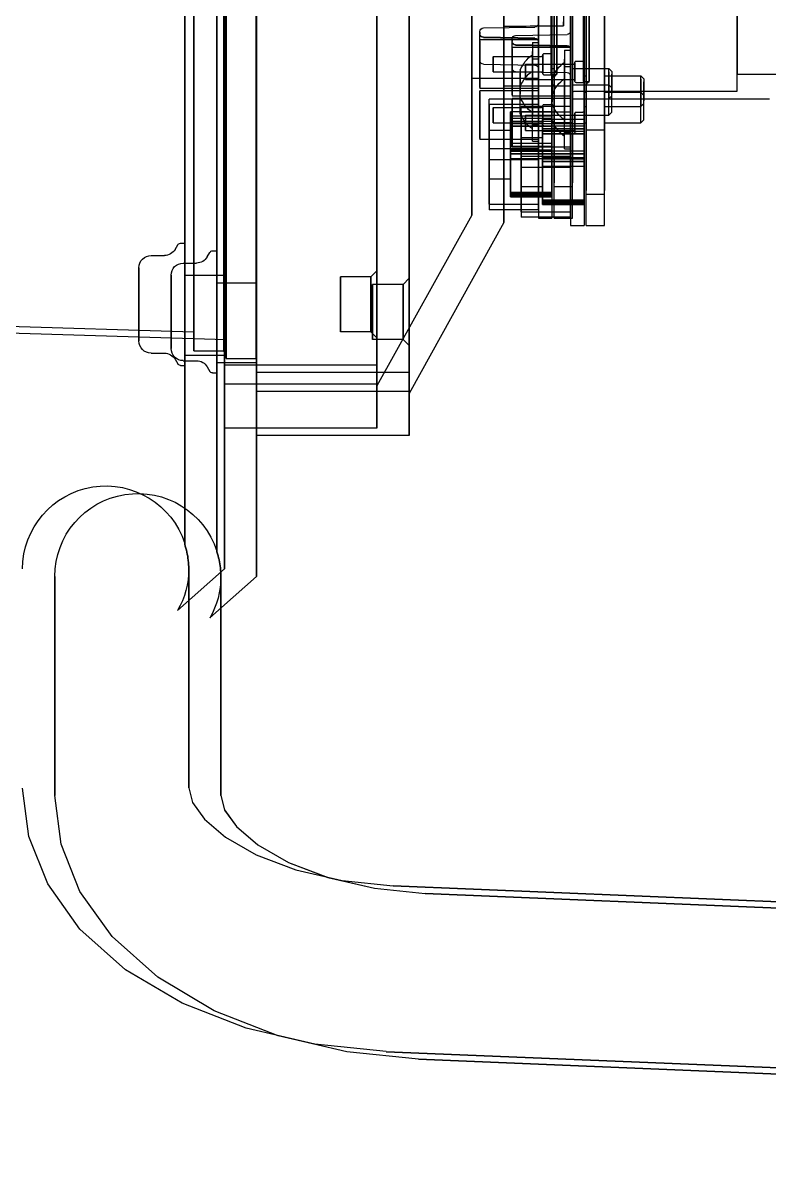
# Model space of a CAD drawing. Header units: millimetres. Extents: x -69706 to 52883, y -6882 to 68885.
# Drawn here: x 7113.7 to 7236, y 24851.6 to 25037.2 of the extents above; entities that cross this region are included whole.
import ezdxf

# ---------------------------------------------------------------- set-up
doc = ezdxf.new("R2010")
doc.units = ezdxf.units.MM
doc.layers.add('ac-SB', color=7, linetype='Continuous', lineweight=13)

# ---------------------------------------------------------------- blocks, each defined once
blk = doc.blocks.new('A$C15852BBE')
at = {"layer": 'ac-SB', "lineweight": -3}
for p, q in [((6000.8, 2338.19), (5620.11, 2353.94)), ((5620.12, 2353.94), (6000.8, 2338.19)), ((6006.07, 2336.96), (5625.38, 2352.7)), ((5625.39, 2352.7), (6006.07, 2336.96)), ((6000.8, 2338.19), (6012.5, 2336.99)), ((6000.8, 2338.19), (6012.5, 2336.99)), ((6006.07, 2336.95), (6017.77, 2335.75)), ((6006.07, 2336.95), (6017.77, 2335.75)), ((6012.5, 2336.99), (6023.77, 2334.35)), ((6012.5, 2336.99), (6023.76, 2334.35)), ((6017.77, 2335.75), (6029.03, 2333.11)), ((6017.77, 2335.75), (6029.03, 2333.11)), ((6023.76, 2334.35), (6034.24, 2330.27)), ((6023.77, 2334.35), (6034.24, 2330.27)), ((6029.03, 2333.11), (6039.51, 2329.03)), ((6029.03, 2333.11), (6039.51, 2329.03)), ((6034.24, 2330.27), (6043.5, 2324.76)), ((6034.24, 2330.27), (6043.5, 2324.76)), ((6039.51, 2329.03), (6048.77, 2323.52)), ((6039.51, 2329.03), (6048.77, 2323.52)), ((5999.68, 2311.02), (5618.99, 2326.77)), ((5618.99, 2326.77), (5999.68, 2311.02)), ((6004.94, 2309.78), (5624.26, 2325.53)), ((5624.26, 2325.53), (6004.94, 2309.78)), ((6043.5, 2324.76), (6050.96, 2318.1)), ((6043.5, 2324.76), (6050.96, 2318.1)), ((6048.77, 2323.52), (6056.23, 2316.86)), ((6048.77, 2323.52), (6056.23, 2316.86)), ((6050.96, 2318.1), (6056.24, 2310.69)), ((6050.96, 2318.1), (6056.24, 2310.69)), ((6056.23, 2316.86), (6061.51, 2309.45)), ((6056.23, 2316.86), (6061.51, 2309.45)), ((6008, 2310.16), (5999.68, 2311.02)), ((6008, 2310.16), (5999.68, 2311.02)), ((6013.27, 2308.93), (6004.94, 2309.78)), ((6013.27, 2308.92), (6004.94, 2309.78)), ((6015.61, 2308.4), (6008, 2310.16)), ((6015.6, 2308.4), (6008, 2310.16)), ((6056.24, 2310.69), (6059.33, 2302.93)), ((6056.24, 2310.69), (6059.33, 2302.93)), ((6061.51, 2309.45), (6064.6, 2301.69)), ((6061.51, 2309.45), (6064.6, 2301.7)), ((6020.87, 2307.16), (6013.27, 2308.93)), ((6020.88, 2307.16), (6013.27, 2308.92)), ((6022.08, 2305.93), (6015.6, 2308.4)), ((6022.09, 2305.93), (6015.61, 2308.4)), ((6027.35, 2304.69), (6020.87, 2307.16)), ((6027.35, 2304.69), (6020.88, 2307.16)), ((6027.11, 2303.05), (6022.08, 2305.93)), ((6027.12, 2303.04), (6022.09, 2305.93)), ((6032.38, 2301.81), (6027.35, 2304.69)), ((6032.38, 2301.81), (6027.35, 2304.69)), ((6030.58, 2300.08), (6027.11, 2303.05)), ((6030.58, 2300.08), (6027.12, 2303.04)), ((6035.85, 2298.84), (6032.38, 2301.81)), ((6035.84, 2298.84), (6032.38, 2301.81)), ((6059.33, 2302.93), (6060.35, 2295)), ((6059.33, 2302.93), (6060.35, 2295)), ((6064.6, 2301.7), (6065.62, 2293.76)), ((6064.6, 2301.69), (6065.62, 2293.76)), ((6032.53, 2297.35), (6030.58, 2300.08)), ((6032.53, 2297.36), (6030.58, 2300.08)), ((6037.79, 2296.12), (6035.84, 2298.84)), ((6037.79, 2296.11), (6035.85, 2298.84)), ((6033.15, 2294.96), (6032.53, 2297.36)), ((6033.15, 2294.96), (6032.53, 2297.35)), ((6038.42, 2293.72), (6037.79, 2296.12)), ((6038.42, 2293.72), (6037.79, 2296.11)), ((6033.15, 2268.48), (6033.15, 2294.98)), ((6033.15, 2268.48), (6033.15, 2294.98)), ((6033.15, 2294.98), (6033.15, 2268.48)), ((6033.15, 2294.98), (6033.15, 2268.48)), ((6060.35, 2268.48), (6060.35, 2294.98)), ((6060.35, 2268.48), (6060.35, 2294.98)), ((6060.35, 2294.98), (6060.35, 2268.48)), ((6060.35, 2294.98), (6060.35, 2268.48)), ((6038.42, 2267.24), (6038.42, 2293.74)), ((6038.42, 2267.24), (6038.42, 2293.74)), ((6038.42, 2293.74), (6038.42, 2267.24)), ((6038.42, 2293.74), (6038.42, 2267.24)), ((6033.15, 2268.48), (6033.15, 2259.1)), ((6033.15, 2259.1), (6033.15, 2268.48)), ((6033.15, 2259.1), (6033.15, 2268.48)), ((6033.15, 2268.48), (6033.15, 2259.1)), ((6060.35, 2268.48), (6060.35, 2259.1)), ((6060.35, 2259.1), (6060.35, 2268.48)), ((6060.35, 2259.1), (6060.35, 2268.48)), ((6060.35, 2268.48), (6060.35, 2259.1)), ((6038.42, 2267.24), (6038.42, 2257.86)), ((6038.42, 2257.86), (6038.42, 2267.24)), ((6038.42, 2257.86), (6038.42, 2267.24)), ((6038.42, 2267.24), (6038.42, 2257.86)), ((6034.97, 2265.89), (6027.31, 2259.1)), ((6027.31, 2259.1), (6034.97, 2265.89)), ((6040.24, 2264.65), (6032.58, 2257.86)), ((6032.58, 2257.86), (6040.24, 2264.65)), ((6027.31, 2259.1), (6027.31, 2211.03)), ((6027.31, 2211.03), (6027.31, 2259.1)), ((6032.58, 2257.86), (6032.58, 2209.79)), ((6032.58, 2209.79), (6032.58, 2257.86)), ((6033.81, 2254.91), (6033.81, 2255.06)), ((6033.81, 2255.06), (6033.81, 2254.91)), ((6033.81, 2211.03), (6033.81, 2255.06)), ((6033.81, 2255.06), (6033.81, 2211.03)), ((6039.08, 2253.67), (6039.08, 2253.82)), ((6039.08, 2253.82), (6039.08, 2253.67)), ((6039.08, 2209.79), (6039.08, 2253.82)), ((6039.08, 2253.82), (6039.08, 2209.79)), ((6002.31, 2236), (6002.31, 2226.87)), ((6002.31, 2226.87), (6002.31, 2236)), ((6002.31, 2236), (6027.31, 2236)), ((6007.58, 2234.76), (6007.58, 2225.63)), ((6007.58, 2225.63), (6007.58, 2234.76)), ((6007.58, 2234.76), (6032.58, 2234.76)), ((6027.31, 2236), (6027.31, 2226.87)), ((6027.31, 2226.87), (6027.31, 2236)), ((6032.58, 2234.76), (6032.58, 2225.63)), ((6032.58, 2225.63), (6032.58, 2234.76)), ((5986.79, 2201.1), (6002.31, 2229.1)), ((5986.79, 2201.1), (6002.31, 2229.1)), ((5992.06, 2199.86), (6007.58, 2227.86)), ((5992.06, 2199.86), (6007.58, 2227.86)), ((6002.31, 1939.1), (6002.31, 2229.1)), ((6002.31, 2229.1), (6002.31, 1939.1)), ((6002.31, 2228.8), (6002.31, 2228.1)), ((6002.31, 2228.42), (6002.31, 2228.8)), ((6002.31, 2228.8), (6002.31, 2228.42)), ((6002.31, 2228.1), (6002.31, 2228.8)), ((6002.31, 2228.8), (6027.31, 2228.8)), ((6002.31, 2228.8), (6027.31, 2228.8)), ((6002.31, 2226.87), (6002.31, 2228.42)), ((6002.31, 2228.42), (6002.31, 2226.87)), ((6002.31, 2228.1), (6002.31, 2220.74)), ((6002.31, 2220.74), (6002.31, 2228.1)), ((6007.58, 1937.86), (6007.58, 2227.86)), ((6007.58, 2227.86), (6007.58, 1937.86)), ((6007.58, 2227.56), (6007.58, 2226.86)), ((6007.58, 2227.18), (6007.58, 2227.56)), ((6007.58, 2227.56), (6007.58, 2227.18)), ((6007.58, 2226.86), (6007.58, 2227.56)), ((6007.58, 2227.56), (6032.58, 2227.56)), ((6007.58, 2227.56), (6032.58, 2227.56)), ((6027.31, 2228.8), (6027.31, 2228.1)), ((6027.31, 2228.42), (6027.31, 2228.8)), ((6027.31, 2228.8), (6027.31, 2228.42)), ((6027.31, 2228.1), (6027.31, 2228.8)), ((6027.31, 2226.87), (6027.31, 2228.42)), ((6027.31, 2228.42), (6027.31, 2226.87)), ((6027.31, 2228.1), (6027.31, 2220.74)), ((6027.31, 2220.74), (6027.31, 2228.1)), ((6032.58, 2227.56), (6032.58, 2226.86)), ((6032.58, 2227.18), (6032.58, 2227.56)), ((6032.58, 2227.56), (6032.58, 2227.18)), ((6032.58, 2226.86), (6032.58, 2227.56)), ((6002.31, 2225.68), (6002.31, 2226.87)), ((6002.31, 2226.87), (6002.31, 2225.68)), ((6002.31, 2225.68), (6002.31, 2226.87)), ((6002.31, 2226.87), (6002.31, 2225.68)), ((6002.31, 2225.68), (6027.31, 2225.68)), ((6002.31, 2225.68), (6027.31, 2225.68)), ((6007.58, 2225.63), (6007.58, 2227.18)), ((6007.58, 2227.18), (6007.58, 2225.63)), ((6007.58, 2226.86), (6007.58, 2219.5)), ((6007.58, 2219.5), (6007.58, 2226.86)), ((6007.58, 2224.44), (6007.58, 2225.63)), ((6007.58, 2225.63), (6007.58, 2224.44)), ((6007.58, 2224.44), (6007.58, 2225.63)), ((6007.58, 2225.63), (6007.58, 2224.44)), ((6027.31, 2225.68), (6027.31, 2226.87)), ((6027.31, 2226.87), (6027.31, 2225.68)), ((6027.31, 2225.68), (6027.31, 2226.87)), ((6027.31, 2226.87), (6027.31, 2225.68)), ((6032.58, 2225.63), (6032.58, 2227.18)), ((6032.58, 2227.18), (6032.58, 2225.63)), ((6032.58, 2226.86), (6032.58, 2219.5)), ((6032.58, 2219.5), (6032.58, 2226.86)), ((6032.58, 2224.44), (6032.58, 2225.63)), ((6032.58, 2225.63), (6032.58, 2224.44)), ((6032.58, 2224.44), (6032.58, 2225.63)), ((6032.58, 2225.63), (6032.58, 2224.44)), ((6033.81, 2205.73), (6033.81, 2225.73)), ((6033.81, 2225.73), (6033.81, 2205.73)), ((6033.81, 2210.73), (6033.81, 2225.73)), ((6034.52, 2225.73), (6033.81, 2225.73)), ((6034.52, 2225.73), (6033.81, 2225.73)), ((6034.52, 2225.73), (6033.81, 2225.73)), ((6035.39, 2224.73), (6034.95, 2225.48)), ((6035.39, 2224.73), (6034.95, 2225.48)), ((6035.39, 2224.73), (6034.95, 2225.48)), ((6007.58, 2224.44), (6032.58, 2224.44)), ((6007.58, 2224.44), (6032.58, 2224.44)), ((6027.31, 2224.1), (6027.31, 1985.1)), ((6027.31, 2224.1), (6033.31, 2224.1)), ((6027.31, 2157), (6027.31, 2223.68)), ((6027.31, 2223.68), (6027.31, 2222.97)), ((6027.31, 2223.59), (6027.31, 2223.68)), ((6027.31, 2223.59), (6027.31, 2223.68)), ((6027.31, 2223.68), (6027.33, 2223.49)), ((6027.31, 2223.68), (6027.33, 2223.49)), ((6027.31, 2223.33), (6027.31, 2223.59)), ((6027.31, 2223.33), (6027.31, 2223.59)), ((6033.31, 2224.1), (6033.81, 2224.1)), ((6033.31, 2224.1), (6033.81, 2224.1)), ((6033.81, 2224.1), (6033.81, 2183.09)), ((6033.81, 1985.1), (6033.81, 2224.1)), ((6039.31, 2223.73), (6037.12, 2223.73)), ((6039.31, 2223.73), (6037.12, 2223.73)), ((6039.31, 2223.73), (6037.12, 2223.73)), ((6039.08, 2204.49), (6039.08, 2224.49)), ((6039.08, 2224.49), (6039.08, 2204.49)), ((6039.08, 2209.49), (6039.08, 2224.49)), ((6039.79, 2224.49), (6039.08, 2224.49)), ((6039.79, 2224.49), (6039.08, 2224.49)), ((6039.79, 2224.49), (6039.08, 2224.49)), ((6040.65, 2223.49), (6040.22, 2224.24)), ((6040.65, 2223.49), (6040.22, 2224.24)), ((6040.65, 2223.49), (6040.22, 2224.24)), ((6027.31, 2223.33), (6027.31, 2223.35)), ((6027.31, 2223.35), (6027.31, 2223.33)), ((6032.31, 2223.35), (6027.31, 2223.35)), ((6032.31, 2223.35), (6027.31, 2223.35)), ((6027.33, 2223.32), (6027.31, 2223.33)), ((6027.31, 2223.33), (6027.33, 2223.32)), ((6027.31, 2222.97), (6027.31, 2222.92)), ((6027.31, 2222.97), (6027.31, 2222.96)), ((6027.31, 2222.96), (6027.31, 2157)), ((6027.33, 2223.49), (6027.39, 2223.3)), ((6027.33, 2223.49), (6027.39, 2223.3)), ((6027.33, 2223.32), (6027.37, 2223.31)), ((6027.37, 2223.31), (6027.33, 2223.32)), ((6027.37, 2223.31), (6027.39, 2223.3)), ((6027.39, 2223.3), (6027.37, 2223.31)), ((6027.39, 2156.8), (6027.39, 2223.3)), ((6027.39, 2223.3), (6027.39, 2156.8)), ((6032.31, 2223.35), (6032.31, 1944.85)), ((6032.31, 1944.85), (6032.31, 2223.35)), ((6032.58, 2222.86), (6032.58, 1983.86)), ((6032.58, 2222.86), (6038.58, 2222.86)), ((6032.58, 2155.76), (6032.58, 2222.44)), ((6032.58, 2222.44), (6032.58, 2221.73)), ((6032.58, 2222.35), (6032.58, 2222.44)), ((6032.58, 2222.35), (6032.58, 2222.44)), ((6032.58, 2222.44), (6032.6, 2222.25)), ((6032.58, 2222.44), (6032.6, 2222.25)), ((6032.58, 2222.09), (6032.58, 2222.35)), ((6032.58, 2222.09), (6032.58, 2222.35)), ((6032.58, 2222.09), (6032.58, 2222.11)), ((6032.58, 2222.11), (6032.58, 2222.09)), ((6037.58, 2222.11), (6032.58, 2222.11)), ((6037.58, 2222.11), (6032.58, 2222.11)), ((6032.6, 2222.08), (6032.58, 2222.09)), ((6032.58, 2222.09), (6032.6, 2222.08)), ((6032.58, 2221.73), (6032.58, 2221.69)), ((6032.58, 2221.73), (6032.58, 2221.72)), ((6032.58, 2221.72), (6032.58, 2155.76)), ((6032.6, 2222.25), (6032.65, 2222.06)), ((6032.6, 2222.25), (6032.65, 2222.06)), ((6032.6, 2222.08), (6032.63, 2222.07)), ((6032.63, 2222.07), (6032.6, 2222.08)), ((6032.63, 2222.07), (6032.65, 2222.06)), ((6032.65, 2222.06), (6032.63, 2222.07)), ((6032.65, 2155.56), (6032.65, 2222.06)), ((6032.65, 2222.06), (6032.65, 2155.56)), ((6037.58, 2222.11), (6037.58, 1943.61)), ((6037.58, 1943.61), (6037.58, 2222.11)), ((6038.58, 2222.86), (6039.08, 2222.86)), ((6038.58, 2222.86), (6039.08, 2222.86)), ((6039.08, 2222.86), (6039.08, 2181.85)), ((6039.08, 1983.86), (6039.08, 2222.86)), ((6041.31, 2209.73), (6041.31, 2221.73)), ((6041.31, 2221.73), (6041.31, 2209.73)), ((6041.31, 2221.73), (6041.31, 2212.73)), ((6044.58, 2222.49), (6042.39, 2222.49)), ((6044.58, 2222.49), (6042.39, 2222.49)), ((6044.58, 2222.49), (6042.39, 2222.49)), ((6002.31, 2210.23), (6002.31, 2221.23)), ((6002.31, 2221.23), (6002.31, 2210.23)), ((6002.31, 2210.23), (6002.31, 2221.23)), ((6002.31, 2221.23), (6002.31, 2210.23)), ((6003.31, 2220.23), (6002.31, 2221.23)), ((6003.31, 2220.23), (6002.31, 2221.23)), ((6003.31, 2220.23), (6002.31, 2221.23)), ((6003.31, 2220.23), (6002.31, 2221.23)), ((6002.31, 2220.74), (6002.31, 2216.6)), ((6002.31, 2216.6), (6002.31, 2220.74)), ((6003.31, 2220.23), (6003.31, 2211.23)), ((6003.31, 2211.23), (6003.31, 2220.23)), ((6003.31, 2220.23), (6003.31, 2211.23)), ((6003.31, 2211.23), (6003.31, 2220.23)), ((6003.31, 2220.23), (6008.31, 2220.23)), ((6003.31, 2220.23), (6008.31, 2220.23)), ((6003.31, 2220.23), (6008.31, 2220.23)), ((6003.31, 2220.23), (6008.31, 2220.23)), ((6007.58, 2208.99), (6007.58, 2219.99)), ((6007.58, 2219.99), (6007.58, 2208.99)), ((6007.58, 2208.99), (6007.58, 2219.99)), ((6007.58, 2219.99), (6007.58, 2208.99)), ((6008.58, 2218.99), (6007.58, 2219.99)), ((6008.58, 2218.99), (6007.58, 2219.99)), ((6008.58, 2218.99), (6007.58, 2219.99)), ((6008.58, 2218.99), (6007.58, 2219.99)), ((6008.31, 2211.23), (6008.31, 2220.23)), ((6008.31, 2220.23), (6008.31, 2211.23)), ((6008.31, 2211.23), (6008.31, 2220.23)), ((6008.31, 2220.23), (6008.31, 2211.23)), ((6027.31, 2220.74), (6027.31, 2216.6)), ((6027.31, 2216.6), (6027.31, 2220.74)), ((6032.31, 2220.24), (6032.31, 1966.2)), ((6135.93, 2217.07), (6032.31, 2220.24)), ((6033.81, 2220.73), (6033.81, 2205.73)), ((6046.58, 2208.49), (6046.58, 2220.49)), ((6046.58, 2220.49), (6046.58, 2208.49)), ((6046.58, 2220.49), (6046.58, 2211.49)), ((6007.58, 2219.5), (6007.58, 2215.36)), ((6007.58, 2215.36), (6007.58, 2219.5)), ((6008.58, 2218.99), (6008.58, 2209.99)), ((6008.58, 2209.99), (6008.58, 2218.99)), ((6008.58, 2218.99), (6008.58, 2209.99)), ((6008.58, 2209.99), (6008.58, 2218.99)), ((6008.58, 2218.99), (6013.58, 2218.99)), ((6008.58, 2218.99), (6013.58, 2218.99)), ((6008.58, 2218.99), (6013.58, 2218.99)), ((6008.58, 2218.99), (6013.58, 2218.99)), ((6013.58, 2209.99), (6013.58, 2218.99)), ((6013.58, 2218.99), (6013.58, 2209.99)), ((6013.58, 2209.99), (6013.58, 2218.99)), ((6013.58, 2218.99), (6013.58, 2209.99)), ((6032.58, 2219.5), (6032.58, 2215.36)), ((6032.58, 2215.36), (6032.58, 2219.5)), ((6037.58, 2219), (6037.58, 1964.96)), ((6141.2, 2215.83), (6037.58, 2219)), ((6039.08, 2219.49), (6039.08, 2204.49)), ((6041.31, 2209.73), (6041.31, 2218.73)), ((6002.31, 2216.6), (6002.31, 2212.13)), ((6002.31, 2212.13), (6002.31, 2216.6)), ((6027.31, 2216.6), (6027.31, 2212.13)), ((6027.31, 2212.13), (6027.31, 2216.6)), ((6046.58, 2208.49), (6046.58, 2217.49)), ((6007.58, 2215.36), (6007.58, 2210.89)), ((6007.58, 2210.89), (6007.58, 2215.36)), ((6032.58, 2215.36), (6032.58, 2210.89)), ((6032.58, 2210.89), (6032.58, 2215.36)), ((6002.31, 2212.13), (6002.31, 2200.4)), ((6002.31, 2200.4), (6002.31, 2212.13)), ((6003.31, 2211.23), (6002.31, 2210.23)), ((6003.31, 2211.23), (6002.31, 2210.23)), ((6003.31, 2211.23), (6002.31, 2210.23)), ((6003.31, 2211.23), (6002.31, 2210.23)), ((6003.31, 2211.23), (6008.31, 2211.23)), ((6003.31, 2211.23), (6008.31, 2211.23)), ((6003.31, 2211.23), (6008.31, 2211.23)), ((6003.31, 2211.23), (6008.31, 2211.23)), ((6007.58, 2210.89), (6007.58, 2199.16)), ((6007.58, 2199.16), (6007.58, 2210.89)), ((6027.31, 2212.13), (6027.31, 2200.4)), ((6027.31, 2200.4), (6027.31, 2212.13)), ((6027.31, 2211.03), (6027.31, 1957.16)), ((6027.31, 1957.16), (6027.31, 2211.03)), ((6027.31, 2211.03), (6033.81, 2211.03)), ((6027.31, 2211.03), (6033.81, 2211.03)), ((6032.58, 2210.89), (6032.58, 2199.16)), ((6032.58, 2199.16), (6032.58, 2210.89)), ((6033.81, 1957.16), (6033.81, 2211.03)), ((6033.81, 2211.03), (6033.81, 1957.16)), ((6008.58, 2209.99), (6007.58, 2208.99)), ((6008.58, 2209.99), (6007.58, 2208.99)), ((6008.58, 2209.99), (6007.58, 2208.99)), ((6008.58, 2209.99), (6007.58, 2208.99)), ((6008.58, 2209.99), (6013.58, 2209.99)), ((6008.58, 2209.99), (6013.58, 2209.99)), ((6008.58, 2209.99), (6013.58, 2209.99)), ((6008.58, 2209.99), (6013.58, 2209.99)), ((6032.58, 2209.79), (6032.58, 1955.92)), ((6032.58, 1955.92), (6032.58, 2209.79)), ((6032.58, 2209.79), (6039.08, 2209.79)), ((6032.58, 2209.79), (6039.08, 2209.79)), ((6039.08, 1955.92), (6039.08, 2209.79)), ((6039.08, 2209.79), (6039.08, 1955.92)), ((6039.31, 2207.73), (6037.12, 2207.73)), ((6039.31, 2207.73), (6037.12, 2207.73)), ((6039.31, 2207.73), (6037.12, 2207.73)), ((6034.52, 2205.73), (6033.81, 2205.73)), ((6034.52, 2205.73), (6033.81, 2205.73)), ((6034.52, 2205.73), (6033.81, 2205.73)), ((6035.39, 2206.73), (6034.95, 2205.98)), ((6035.39, 2206.73), (6034.95, 2205.98)), ((6035.39, 2206.73), (6034.95, 2205.98)), ((6040.65, 2205.49), (6040.22, 2204.74)), ((6040.65, 2205.49), (6040.22, 2204.74)), ((6040.65, 2205.49), (6040.22, 2204.74)), ((6044.58, 2206.49), (6042.39, 2206.49)), ((6044.58, 2206.49), (6042.39, 2206.49)), ((6044.58, 2206.49), (6042.39, 2206.49)), ((6039.79, 2204.49), (6039.08, 2204.49)), ((6039.79, 2204.49), (6039.08, 2204.49)), ((6039.79, 2204.49), (6039.08, 2204.49)), ((5970.31, 2201.6), (5970.31, 1972.35)), ((5973.31, 2201.6), (5970.31, 2201.6)), ((5973.31, 2201.6), (5973.31, 1972.35)), ((5973.66, 1972.35), (5973.66, 2201.6)), ((5975.86, 2201.6), (5973.66, 2201.6)), ((5975.86, 1972.35), (5975.86, 2201.6)), ((6032.31, 1947.96), (6032.31, 2202)), ((5975.58, 2200.36), (5975.58, 1971.11)), ((5978.58, 2200.36), (5975.58, 2200.36)), ((5975.86, 2199.33), (5975.86, 2200.23)), ((5975.86, 2200.23), (5975.86, 2192.06)), ((5975.86, 2200.23), (5983.96, 2200.23)), ((5978.58, 2200.36), (5978.58, 1971.11)), ((5978.93, 1971.11), (5978.93, 2200.36)), ((5981.13, 2200.36), (5978.93, 2200.36)), ((5981.13, 1971.11), (5981.13, 2200.36)), ((5983.96, 2192.06), (5983.96, 2200.23)), ((5983.96, 2199.33), (5983.96, 2200.23)), ((5986.79, 2201.1), (5986.79, 1967.1)), ((5986.79, 1967.1), (5986.79, 2201.1)), ((5992.06, 2199.86), (5992.06, 1965.86)), ((5992.06, 1965.86), (5992.06, 2199.86)), ((6002.31, 2200.4), (6002.31, 2110.56)), ((6002.31, 2110.56), (6002.31, 2200.4)), ((6027.31, 2200.4), (6027.31, 2110.56)), ((6027.31, 2110.56), (6027.31, 2200.4)), ((6037.58, 1946.72), (6037.58, 2200.76)), ((5973.66, 2198.13), (5973.66, 2191.85)), ((5973.66, 2198.03), (5973.66, 2198.13)), ((5980.46, 2198.13), (5973.66, 2198.13)), ((5973.66, 2197.81), (5973.66, 2198.03)), ((5980.46, 2198.03), (5973.66, 2198.03)), ((5973.66, 2197.59), (5973.66, 2197.99)), ((5973.66, 2197.99), (5980.46, 2197.99)), ((5980.46, 2197.81), (5973.66, 2197.81)), ((5973.66, 2197.36), (5973.66, 2197.59)), ((5980.46, 2197.59), (5973.66, 2197.59)), ((5975.86, 2190.27), (5975.86, 2199.33)), ((5983.96, 2199.33), (5975.86, 2199.33)), ((5980.46, 2198.03), (5980.46, 2198.13)), ((5980.46, 2198.13), (5980.46, 2191.85)), ((5980.46, 2197.81), (5980.46, 2198.03)), ((5980.46, 2197.59), (5980.46, 2197.99)), ((5980.46, 2197.36), (5980.46, 2197.59)), ((5981.13, 2198.09), (5981.13, 2198.99)), ((5981.13, 2198.99), (5981.13, 2190.82)), ((5981.13, 2198.99), (5989.23, 2198.99)), ((5981.13, 2189.03), (5981.13, 2198.09)), ((5989.23, 2198.09), (5981.13, 2198.09)), ((5983.96, 2199.33), (5983.96, 2190.27)), ((5989.23, 2190.82), (5989.23, 2198.99)), ((5989.23, 2198.09), (5989.23, 2198.99)), ((5989.23, 2198.09), (5989.23, 2189.03)), ((6007.58, 2199.16), (6007.58, 2109.32)), ((6007.58, 2109.32), (6007.58, 2199.16)), ((6032.58, 2199.16), (6032.58, 2109.32)), ((6032.58, 2109.32), (6032.58, 2199.16)), ((5970.31, 2196.42), (5970.31, 2189.54)), ((5973.31, 2196.42), (5970.31, 2196.42)), ((5970.31, 1966.6), (5970.31, 2195.85)), ((5973.31, 2196.42), (5973.31, 2189.54)), ((5973.31, 1966.6), (5973.31, 2195.85)), ((5973.66, 2197.44), (5973.66, 2197.54)), ((5973.66, 2197.54), (5980.46, 2197.54)), ((5973.66, 2190.48), (5973.66, 2197.44)), ((5980.46, 2197.44), (5973.66, 2197.44)), ((5980.46, 2197.36), (5973.66, 2197.36)), ((5973.66, 2195.85), (5973.66, 1966.6)), ((5975.86, 2195.85), (5975.86, 1966.6)), ((5978.93, 2196.89), (5978.93, 2190.61)), ((5978.93, 2196.8), (5978.93, 2196.89)), ((5985.73, 2196.89), (5978.93, 2196.89)), ((5978.93, 2196.57), (5978.93, 2196.8)), ((5985.73, 2196.8), (5978.93, 2196.8)), ((5978.93, 2196.35), (5978.93, 2196.75)), ((5978.93, 2196.75), (5985.73, 2196.75)), ((5985.73, 2196.57), (5978.93, 2196.57)), ((5978.93, 2196.13), (5978.93, 2196.35)), ((5985.73, 2196.35), (5978.93, 2196.35)), ((5978.93, 2196.21), (5978.93, 2196.3)), ((5978.93, 2196.3), (5985.73, 2196.3)), ((5978.93, 2189.24), (5978.93, 2196.21)), ((5985.73, 2196.21), (5978.93, 2196.21)), ((5985.73, 2196.13), (5978.93, 2196.13)), ((5980.46, 2197.44), (5980.46, 2197.54)), ((5980.46, 2190.48), (5980.46, 2197.44)), ((5985.73, 2196.8), (5985.73, 2196.89)), ((5985.73, 2196.89), (5985.73, 2190.61)), ((5985.73, 2196.57), (5985.73, 2196.8)), ((5985.73, 2196.35), (5985.73, 2196.75)), ((5985.73, 2196.13), (5985.73, 2196.35)), ((5985.73, 2196.21), (5985.73, 2196.3)), ((5985.73, 2189.24), (5985.73, 2196.21)), ((5975.58, 2195.18), (5975.58, 2188.3)), ((5978.58, 2195.18), (5975.58, 2195.18)), ((5975.58, 1965.36), (5975.58, 2194.61)), ((5978.58, 2195.18), (5978.58, 2188.3)), ((5978.58, 1965.36), (5978.58, 2194.61)), ((5978.93, 2194.61), (5978.93, 1965.36)), ((5983.96, 2195.17), (5980.46, 2195.17)), ((5980.46, 2187.36), (5980.46, 2195.17)), ((5980.46, 2194.97), (5980.46, 2187.17)), ((5981.13, 2194.61), (5981.13, 1965.36)), ((5983.96, 2195.17), (5983.96, 2187.36)), ((5983.96, 2187.17), (5983.96, 2194.97)), ((5989.23, 2193.93), (5985.73, 2193.93)), ((5985.73, 2186.12), (5985.73, 2193.93)), ((5989.23, 2193.93), (5989.23, 2186.12)), ((5970.31, 2185.92), (5970.31, 2192.79)), ((5973.31, 2185.92), (5973.31, 2192.79)), ((5975.86, 2192.06), (5975.86, 2183)), ((5975.86, 2192.06), (5983.96, 2192.06)), ((5983.96, 2183), (5983.96, 2192.06)), ((5985.73, 2193.73), (5985.73, 2185.93)), ((5989.23, 2185.93), (5989.23, 2193.73)), ((5973.66, 2191.85), (5973.66, 2191.09)), ((5980.46, 2191.85), (5973.66, 2191.85)), ((5980.46, 2191.09), (5973.66, 2191.09)), ((5973.66, 2191.09), (5973.66, 2190.82)), ((5973.66, 2191.09), (5980.46, 2191.09)), ((5973.66, 2190.82), (5973.66, 2190.64)), ((5973.66, 2190.64), (5973.66, 2186.55)), ((5980.46, 2190.64), (5973.66, 2190.64)), ((5973.66, 2189.79), (5973.66, 2190.48)), ((5973.66, 2190.48), (5980.46, 2190.48)), ((5975.58, 2184.68), (5975.58, 2191.55)), ((5975.86, 2182.1), (5975.86, 2190.27)), ((5975.86, 2190.27), (5983.96, 2190.27)), ((5978.58, 2184.68), (5978.58, 2191.55)), ((5978.93, 2190.61), (5978.93, 2189.85)), ((5985.73, 2190.61), (5978.93, 2190.61)), ((5980.46, 2191.85), (5980.46, 2191.09)), ((5980.46, 2191.09), (5980.46, 2190.82)), ((5980.46, 2190.82), (5980.46, 2190.64)), ((5980.46, 2190.64), (5980.46, 2186.55)), ((5980.46, 2189.79), (5980.46, 2190.48)), ((5981.13, 2190.82), (5981.13, 2181.76)), ((5981.13, 2190.82), (5989.23, 2190.82)), ((5983.96, 2190.27), (5983.96, 2182.1)), ((5985.73, 2190.61), (5985.73, 2189.85)), ((5989.23, 2181.76), (5989.23, 2190.82)), ((5980.46, 2189.81), (5973.66, 2189.81)), ((5973.66, 2189.58), (5973.66, 2189.81)), ((5980.46, 2189.79), (5973.66, 2189.79)), ((5973.66, 2189.39), (5973.66, 2189.58)), ((5973.66, 2185.7), (5973.66, 2189.39)), ((5973.66, 2189.39), (5980.46, 2189.39)), ((5975.86, 2189), (5975.86, 2182.25)), ((5976.86, 2189), (5975.86, 2189)), ((5975.86, 2188.74), (5975.86, 2180.94)), ((5975.86, 2188.74), (5985.46, 2188.74)), ((5975.86, 2180.74), (5975.86, 2188.54)), ((5976.86, 2189), (5976.86, 2182.25)), ((5985.73, 2189.85), (5978.93, 2189.85)), ((5978.93, 2189.85), (5978.93, 2189.58)), ((5978.93, 2189.85), (5985.73, 2189.85)), ((5978.93, 2189.58), (5978.93, 2189.4)), ((5978.93, 2189.4), (5978.93, 2185.31)), ((5985.73, 2189.4), (5978.93, 2189.4)), ((5978.93, 2188.55), (5978.93, 2189.24)), ((5978.93, 2189.24), (5985.73, 2189.24)), ((5985.73, 2188.57), (5978.93, 2188.57)), ((5978.93, 2188.34), (5978.93, 2188.57)), ((5985.73, 2188.55), (5978.93, 2188.55)), ((5978.93, 2188.15), (5978.93, 2188.34)), ((5980.46, 2189.58), (5980.46, 2189.81)), ((5980.46, 2189.39), (5980.46, 2189.58)), ((5980.46, 2185.7), (5980.46, 2189.39)), ((5981.13, 2180.86), (5981.13, 2189.03)), ((5981.13, 2189.03), (5989.23, 2189.03)), ((5985.46, 2180.94), (5985.46, 2188.74)), ((5985.46, 2188.54), (5985.46, 2180.74)), ((5985.73, 2189.85), (5985.73, 2189.58)), ((5985.73, 2189.58), (5985.73, 2189.4)), ((5985.73, 2189.4), (5985.73, 2185.31)), ((5985.73, 2188.55), (5985.73, 2189.24)), ((5985.73, 2188.34), (5985.73, 2188.57)), ((5985.73, 2188.15), (5985.73, 2188.34)), ((5989.23, 2189.03), (5989.23, 2180.86)), ((5973.66, 2186.69), (5973.66, 2182.89)), ((5973.66, 2186.66), (5973.66, 2186.59)), ((5973.66, 2182.79), (5973.66, 2186.59)), ((5980.46, 2186.56), (5973.66, 2186.56)), ((5973.66, 2186.56), (5973.66, 2186.28)), ((5973.66, 2186.55), (5980.46, 2186.55)), ((5974.96, 2186.49), (5973.86, 2186.49)), ((5976.86, 2187), (5976.86, 2182.25)), ((5978.93, 2184.46), (5978.93, 2188.15)), ((5978.93, 2188.15), (5985.73, 2188.15)), ((5983.96, 2187.17), (5980.46, 2187.17)), ((5980.46, 2186.56), (5980.46, 2186.28)), ((5981.13, 2187.76), (5981.13, 2181.01)), ((5982.13, 2187.76), (5981.13, 2187.76)), ((5981.13, 2187.5), (5981.13, 2179.7)), ((5981.13, 2187.5), (5990.73, 2187.5)), ((5981.13, 2179.5), (5981.13, 2187.31)), ((5982.13, 2187.76), (5982.13, 2181.01)), ((5985.73, 2184.46), (5985.73, 2188.15)), ((5990.73, 2179.7), (5990.73, 2187.5)), ((5990.73, 2187.31), (5990.73, 2179.5)), ((5963.86, 2184.25), (5964.36, 2184.75)), ((5964.36, 2184.75), (5964.36, 2182.25)), ((5970.31, 2184.75), (5964.36, 2184.75)), ((5973.31, 2185.92), (5970.31, 2185.92)), ((5970.31, 2184.75), (5970.31, 2182.25)), ((5973.31, 2184.75), (5973.31, 2182.25)), ((5973.66, 2184.75), (5973.31, 2184.75)), ((5973.66, 2186.28), (5973.66, 2186.11)), ((5973.66, 2186.11), (5973.66, 2184.89)), ((5980.46, 2186.11), (5973.66, 2186.11)), ((5980.46, 2185.72), (5973.66, 2185.72)), ((5973.66, 2185.49), (5973.66, 2185.72)), ((5980.46, 2185.7), (5973.66, 2185.7)), ((5973.66, 2185.3), (5973.66, 2185.49)), ((5973.66, 2184.2), (5973.66, 2185.3)), ((5973.66, 2185.3), (5980.46, 2185.3)), ((5973.66, 2184.89), (5973.66, 2184.2)), ((5973.66, 2184.89), (5980.46, 2184.89)), ((5973.66, 2184.75), (5973.66, 2182.25)), ((5975.16, 2186.29), (5975.16, 2183.27)), ((5975.16, 2186.28), (5975.16, 2186.21)), ((5975.16, 2183.19), (5975.16, 2186.21)), ((5975.16, 2186.19), (5975.16, 2183.36)), ((5975.16, 2186.18), (5975.16, 2186.12)), ((5975.16, 2183.29), (5975.16, 2186.12)), ((5975.17, 2183.32), (5975.17, 2186.24)), ((5975.17, 2186.22), (5975.17, 2186.17)), ((5975.17, 2186.17), (5975.17, 2183.24)), ((5983.26, 2185.99), (5975.36, 2185.99)), ((5978.58, 2184.68), (5975.58, 2184.68)), ((5975.86, 2186.32), (5975.86, 2174.3)), ((5976.86, 2186.32), (5975.86, 2186.32)), ((5975.86, 2176.82), (5975.86, 2184.85)), ((5976.86, 2186.32), (5976.86, 2174.3)), ((5976.86, 2172.82), (5976.86, 2184.85)), ((5978.93, 2185.45), (5978.93, 2181.65)), ((5978.93, 2185.42), (5978.93, 2185.36)), ((5978.93, 2181.55), (5978.93, 2185.36)), ((5985.73, 2185.32), (5978.93, 2185.32)), ((5978.93, 2185.32), (5978.93, 2185.05)), ((5978.93, 2185.31), (5985.73, 2185.31)), ((5978.93, 2185.05), (5978.93, 2184.87)), ((5978.93, 2184.87), (5978.93, 2183.65)), ((5985.73, 2184.87), (5978.93, 2184.87)), ((5980.23, 2185.25), (5979.13, 2185.25)), ((5980.43, 2185.05), (5980.43, 2182.03)), ((5980.43, 2185.04), (5980.43, 2184.98)), ((5980.43, 2182.08), (5980.43, 2185)), ((5980.43, 2184.99), (5980.43, 2184.93)), ((5980.43, 2181.95), (5980.43, 2184.98)), ((5980.43, 2184.95), (5980.43, 2182.12)), ((5980.43, 2184.94), (5980.43, 2184.88)), ((5980.43, 2184.93), (5980.43, 2182)), ((5980.43, 2182.05), (5980.43, 2184.88)), ((5980.46, 2186.28), (5980.46, 2186.11)), ((5980.46, 2186.11), (5980.46, 2184.89)), ((5980.46, 2185.49), (5980.46, 2185.72)), ((5980.46, 2185.3), (5980.46, 2185.49)), ((5980.46, 2184.2), (5980.46, 2185.3)), ((5980.46, 2184.89), (5980.46, 2184.2)), ((5988.53, 2184.75), (5980.63, 2184.75)), ((5981.13, 2185.09), (5981.13, 2173.06)), ((5982.13, 2185.09), (5981.13, 2185.09)), ((5982.13, 2185.76), (5982.13, 2181.01)), ((5982.13, 2185.09), (5982.13, 2173.06)), ((5983.26, 2185.99), (5983.26, 2183.55)), ((5983.26, 2183.49), (5983.26, 2185.93)), ((5989.23, 2185.93), (5985.73, 2185.93)), ((5985.73, 2185.32), (5985.73, 2185.05)), ((5985.73, 2185.05), (5985.73, 2184.87)), ((5985.73, 2184.87), (5985.73, 2183.65)), ((5988.53, 2184.75), (5988.53, 2182.31)), ((5988.53, 2182.25), (5988.53, 2184.69)), ((5963.86, 2184.25), (5963.86, 2182.25)), ((5969.13, 2183.01), (5969.63, 2183.51)), ((5969.13, 2183.01), (5969.13, 2181.01)), ((5969.63, 2183.51), (5969.63, 2181.01)), ((5975.58, 2183.51), (5969.63, 2183.51)), ((5973.66, 2184.2), (5980.46, 2184.2)), ((5973.66, 2182.89), (5973.66, 2182.83)), ((5974.96, 2182.99), (5973.86, 2182.99)), ((5975.16, 2183.36), (5975.16, 2183.3)), ((5975.16, 2183.27), (5975.16, 2183.21)), ((5983.26, 2183.49), (5975.36, 2183.49)), ((5975.58, 2183.51), (5975.58, 2181.01)), ((5975.86, 2183), (5975.86, 2182.1)), ((5975.86, 2183), (5983.96, 2183)), ((5976.86, 2175.86), (5976.86, 2184.32)), ((5976.86, 2183.29), (5976.86, 2174.82)), ((5978.58, 2183.51), (5978.58, 2181.01)), ((5978.93, 2183.51), (5978.58, 2183.51)), ((5978.86, 2184.45), (5978.86, 2182.25)), ((5985.73, 2184.48), (5978.93, 2184.48)), ((5978.93, 2184.25), (5978.93, 2184.48)), ((5985.73, 2184.46), (5978.93, 2184.46)), ((5978.93, 2184.06), (5978.93, 2184.25)), ((5978.93, 2182.96), (5978.93, 2184.06)), ((5978.93, 2184.06), (5985.73, 2184.06)), ((5978.93, 2183.65), (5978.93, 2182.96)), ((5978.93, 2183.65), (5985.73, 2183.65)), ((5978.93, 2183.51), (5978.93, 2181.01)), ((5978.93, 2182.96), (5985.73, 2182.96)), ((5981.13, 2175.58), (5981.13, 2183.61)), ((5982.13, 2171.59), (5982.13, 2183.61)), ((5982.13, 2174.62), (5982.13, 2183.09)), ((5983.96, 2183), (5983.96, 2182.1)), ((5984.13, 2183.21), (5984.13, 2181.01)), ((5985.73, 2184.25), (5985.73, 2184.48)), ((5985.73, 2184.06), (5985.73, 2184.25)), ((5985.73, 2182.96), (5985.73, 2184.06)), ((5985.73, 2183.65), (5985.73, 2182.96)), ((6027.31, 1944.1), (6027.31, 2183.09)), ((6033.81, 2183.09), (6033.81, 1944.1)), ((5963.86, 2182.25), (5963.86, 2180.25)), ((5963.86, 2181.57), (5964.36, 2182.07)), ((5963.86, 2181.57), (5963.86, 2178.01)), ((5963.86, 2177.57), (5963.86, 2181.14)), ((5964.36, 2182.25), (5964.36, 2179.75)), ((5964.36, 2177.62), (5964.36, 2182.07)), ((5970.31, 2182.07), (5964.36, 2182.07)), ((5964.36, 2181.53), (5964.36, 2177.07)), ((5969.13, 2181.01), (5969.13, 2179.01)), ((5969.63, 2181.01), (5969.63, 2178.51)), ((5970.31, 2182.25), (5970.31, 2179.75)), ((5970.31, 2177.62), (5970.31, 2182.07)), ((5970.31, 2181.53), (5970.31, 2177.07)), ((5970.31, 1992), (5970.31, 2181.1)), ((5970.31, 2180.5), (5970.31, 2181.1)), ((5970.31, 2181.1), (5970.31, 2180.5)), ((5973.31, 2182.25), (5973.31, 2179.75)), ((5973.31, 2177.62), (5973.31, 2182.07)), ((5973.66, 2182.07), (5973.31, 2182.07)), ((5973.31, 2181.53), (5973.31, 2177.07)), ((5973.66, 2182.25), (5973.66, 2179.75)), ((5973.66, 2182.07), (5973.66, 2177.62)), ((5973.66, 2177.07), (5973.66, 2181.53)), ((5975.58, 2181.01), (5975.58, 2178.51)), ((5975.86, 2182.25), (5975.86, 2175.5)), ((5975.86, 2182.1), (5983.96, 2182.1)), ((5976.86, 2182.25), (5976.86, 2177.5)), ((5976.86, 2182.25), (5976.86, 2175.5)), ((5978.58, 2181.01), (5978.58, 2178.51)), ((5978.86, 2182.25), (5978.86, 2180.05)), ((5978.86, 2181.77), (5978.86, 2177.86)), ((5978.86, 2177.38), (5978.86, 2181.29)), ((5978.93, 2181.65), (5978.93, 2181.59)), ((5978.93, 2181.01), (5978.93, 2178.51)), ((5980.23, 2181.75), (5979.13, 2181.75)), ((5980.43, 2182.12), (5980.43, 2182.07)), ((5980.43, 2182.03), (5980.43, 2181.97)), ((5988.53, 2182.25), (5980.63, 2182.25)), ((5981.13, 2181.76), (5981.13, 2180.86)), ((5981.13, 2181.76), (5989.23, 2181.76)), ((5981.13, 2181.01), (5981.13, 2174.26)), ((5981.13, 2180.86), (5989.23, 2180.86)), ((5982.13, 2182.05), (5982.13, 2173.59)), ((5982.13, 2181.01), (5982.13, 2176.26)), ((5982.13, 2181.01), (5982.13, 2174.26)), ((5984.13, 2181.01), (5984.13, 2178.81)), ((5989.23, 2181.76), (5989.23, 2180.86)), ((6032.58, 1942.86), (6032.58, 2181.85)), ((6039.08, 2181.85), (6039.08, 1942.86)), ((5970.01, 2180.8), (5943.31, 2180.8)), ((5948.58, 2179.56), (5948.58, 1990.89)), ((5975.28, 2179.56), (5948.58, 2179.56)), ((5963.86, 2180.25), (5964.36, 2179.75)), ((5970.31, 2179.75), (5964.36, 2179.75)), ((5969.13, 2180.34), (5969.63, 2180.84)), ((5969.13, 2180.34), (5969.13, 2176.77)), ((5969.13, 2176.34), (5969.13, 2179.9)), ((5969.13, 2179.01), (5969.63, 2178.51)), ((5969.63, 2176.38), (5969.63, 2180.84)), ((5975.58, 2180.84), (5969.63, 2180.84)), ((5969.63, 2180.29), (5969.63, 2175.84)), ((5970.31, 2180.69), (5970.31, 2176.94)), ((5970.31, 2180.69), (5970.31, 2176.94)), ((5970.31, 2176.35), (5970.31, 2180.5)), ((5970.31, 2180.5), (5970.31, 2176.35)), ((5973.66, 2179.75), (5973.31, 2179.75)), ((5975.58, 2176.38), (5975.58, 2180.84)), ((5975.58, 2180.29), (5975.58, 2175.84)), ((5975.58, 1990.76), (5975.58, 2179.86)), ((5975.58, 2179.26), (5975.58, 2179.86)), ((5975.58, 2179.86), (5975.58, 2179.26)), ((5975.58, 2179.45), (5975.58, 2175.7)), ((5975.58, 2179.45), (5975.58, 2175.7)), ((5975.58, 2175.11), (5975.58, 2179.26)), ((5975.58, 2179.26), (5975.58, 2175.11)), ((5975.86, 2180.74), (5985.46, 2180.74)), ((5975.86, 2180.39), (5975.86, 2172.58)), ((5975.86, 2180.39), (5985.46, 2180.39)), ((5975.86, 2172.39), (5975.86, 2180.19)), ((5978.58, 2176.38), (5978.58, 2180.84)), ((5978.93, 2180.84), (5978.58, 2180.84)), ((5978.58, 2180.29), (5978.58, 2175.84)), ((5978.93, 2180.84), (5978.93, 2176.38)), ((5978.93, 2175.84), (5978.93, 2180.29)), ((5981.13, 2179.5), (5990.73, 2179.5)), ((5981.13, 2179.15), (5981.13, 2171.34)), ((5981.13, 2179.15), (5990.73, 2179.15)), ((5984.13, 2180.54), (5984.13, 2176.62)), ((5984.13, 2176.14), (5984.13, 2180.06)), ((5985.46, 2172.58), (5985.46, 2180.39)), ((5985.46, 2180.19), (5985.46, 2172.39)), ((5990.73, 2171.34), (5990.73, 2179.15)), ((5963.86, 2177.57), (5964.36, 2177.07)), ((5975.58, 2178.51), (5969.63, 2178.51)), ((5972.84, 1994.79), (5972.84, 2178)), ((5972.84, 2178), (5972.84, 2173.55)), ((5973.76, 2178), (5972.84, 2178)), ((5973.76, 2178), (5972.84, 2178)), ((5973.31, 2178.84), (5973.31, 1993.99)), ((5973.66, 2178.34), (5973.66, 2174.53)), ((5973.66, 2178.3), (5973.66, 2178.24)), ((5973.66, 2174.44), (5973.66, 2178.24)), ((5973.66, 2178.1), (5973.66, 1994.7)), ((5973.76, 2178), (5973.66, 2178.1)), ((5973.76, 1994.79), (5973.76, 2178)), ((5973.76, 2178), (5973.76, 2173.4)), ((5974.96, 2178.14), (5973.86, 2178.14)), ((5975.16, 2177.94), (5975.16, 2174.91)), ((5975.16, 2177.92), (5975.16, 2177.86)), ((5975.16, 2174.84), (5975.16, 2177.86)), ((5975.16, 2177.84), (5975.16, 2175.01)), ((5975.16, 2177.82), (5975.16, 2177.76)), ((5975.16, 2174.94), (5975.16, 2177.76)), ((5975.17, 2174.96), (5975.17, 2177.88)), ((5975.17, 2177.87), (5975.17, 2177.81)), ((5975.17, 2177.81), (5975.17, 2174.89)), ((5983.26, 2177.64), (5975.36, 2177.64)), ((5975.86, 2178.72), (5975.86, 1994.1)), ((5975.86, 2178.72), (5986.79, 2178.72)), ((5978.93, 2178.51), (5978.58, 2178.51)), ((5978.58, 2177.61), (5978.58, 1992.75)), ((5981.13, 2171.15), (5981.13, 2178.95)), ((5981.13, 2177.48), (5981.13, 1992.87)), ((5981.13, 2177.48), (5992.06, 2177.48)), ((5983.26, 2177.64), (5983.26, 2175.2)), ((5983.26, 2175.14), (5983.26, 2177.57)), ((5986.79, 2168.92), (5986.79, 2178.72)), ((5990.73, 2178.95), (5990.73, 2171.15)), ((5992.06, 2167.68), (5992.06, 2177.48)), ((5948.58, 2176.76), (5911.11, 2176.76)), ((5948.58, 2176.76), (5911.11, 2176.76)), ((5948.58, 2176.76), (5948.58, 1988.96)), ((5948.58, 1988.96), (5948.58, 2176.76)), ((5970.31, 2177.07), (5964.36, 2177.07)), ((5969.13, 2176.34), (5969.63, 2175.84)), ((5975.58, 2175.84), (5969.63, 2175.84)), ((5970.31, 2176.94), (5970.31, 2169.4)), ((5970.31, 2176.94), (5970.31, 2169.4)), ((5970.31, 2176.19), (5970.31, 2176.35)), ((5970.31, 2176.19), (5970.31, 1987.1)), ((5970.31, 2170.48), (5970.31, 2176.19)), ((5970.31, 2170.48), (5970.31, 2176.19)), ((5973.66, 2177.07), (5973.31, 2177.07)), ((5975.58, 2175.7), (5975.58, 2168.16)), ((5975.58, 2175.7), (5975.58, 2168.16)), ((5975.86, 2177.12), (5975.86, 2175.17)), ((5975.87, 2176.62), (5975.86, 2176.82)), ((5976.86, 2175.5), (5975.86, 2175.5)), ((5975.88, 2176.43), (5975.87, 2176.62)), ((5975.88, 2176.24), (5975.88, 2176.43)), ((5984.87, 2176.37), (5976.45, 2176.52)), ((5978.11, 1993.55), (5978.11, 2176.76)), ((5978.11, 2176.76), (5978.11, 2172.31)), ((5979.03, 2176.76), (5978.11, 2176.76)), ((5979.03, 2176.76), (5978.11, 2176.76)), ((5978.93, 2175.84), (5978.58, 2175.84)), ((5978.93, 2177.1), (5978.93, 2173.29)), ((5978.93, 2177.06), (5978.93, 2177)), ((5978.93, 2173.2), (5978.93, 2177)), ((5978.93, 2176.86), (5978.93, 1993.46)), ((5979.03, 2176.76), (5978.93, 2176.86)), ((5979.03, 1993.55), (5979.03, 2176.76)), ((5979.03, 2176.76), (5979.03, 2172.16)), ((5980.23, 2176.9), (5979.13, 2176.9)), ((5980.43, 2176.7), (5980.43, 2173.67)), ((5980.43, 2176.68), (5980.43, 2176.62)), ((5980.43, 2173.72), (5980.43, 2176.64)), ((5980.43, 2176.63), (5980.43, 2176.57)), ((5980.43, 2173.6), (5980.43, 2176.62)), ((5980.43, 2176.6), (5980.43, 2173.77)), ((5980.43, 2176.58), (5980.43, 2176.53)), ((5980.43, 2176.57), (5980.43, 2173.65)), ((5980.43, 2173.7), (5980.43, 2176.53)), ((5988.53, 2176.4), (5980.63, 2176.4)), ((5981.13, 2175.88), (5981.13, 2173.93)), ((5981.13, 2175.38), (5981.13, 2175.58)), ((5981.14, 2175.19), (5981.13, 2175.38)), ((5985.46, 2175.77), (5985.46, 2175.54)), ((5985.46, 2175.69), (5985.46, 2171.36)), ((5985.46, 2175.54), (5985.46, 2171.04)), ((5988.53, 2176.4), (5988.53, 2173.96)), ((5988.53, 2173.9), (5988.53, 2176.34)), ((5948.58, 1986.16), (5948.58, 2174.83)), ((5972.84, 2173.55), (5972.84, 2173.4)), ((5973.31, 2174.36), (5973.31, 2174.21)), ((5973.31, 1989.35), (5973.31, 2174.21)), ((5973.66, 2174.53), (5973.66, 2174.47)), ((5973.66, 1990.1), (5973.66, 2173.5)), ((5974.96, 2174.64), (5973.86, 2174.64)), ((5975.16, 2175.01), (5975.16, 2174.95)), ((5975.16, 2174.91), (5975.16, 2174.85)), ((5983.26, 2175.14), (5975.36, 2175.14)), ((5975.58, 2174.95), (5975.58, 2175.11)), ((5975.58, 2174.95), (5975.58, 1985.86)), ((5975.58, 2169.24), (5975.58, 2174.95)), ((5975.58, 2169.24), (5975.58, 2174.95)), ((5975.86, 2174.91), (5975.86, 2175.17)), ((5975.86, 2174.91), (5975.86, 2169.69)), ((5975.86, 2174.3), (5975.86, 2172.82)), ((5975.86, 1989.47), (5975.86, 2174.09)), ((5975.86, 2172.71), (5975.86, 2173.47)), ((5980.43, 2173.77), (5980.43, 2173.71)), ((5980.43, 2173.67), (5980.43, 2173.61)), ((5988.53, 2173.9), (5980.63, 2173.9)), ((5982.13, 2174.26), (5981.13, 2174.26)), ((5981.13, 2173.67), (5981.13, 2173.93)), ((5981.13, 2173.67), (5981.13, 2168.46)), ((5981.15, 2175), (5981.14, 2175.19)), ((5990.14, 2175.14), (5981.72, 2175.28)), ((5986.79, 2174.09), (5986.79, 2109.68)), ((5990.73, 2174.54), (5990.73, 2174.3)), ((5990.73, 2174.45), (5990.73, 2170.12)), ((5990.73, 2174.3), (5990.73, 2169.8)), ((5972.84, 2173.4), (5972.84, 1990.2)), ((5973.76, 2173.4), (5973.76, 1990.2)), ((5976.86, 2172.82), (5975.86, 2172.82)), ((5975.86, 2172.76), (5975.86, 2172.78)), ((5975.86, 2169.77), (5975.86, 2172.77)), ((5975.86, 2172.39), (5985.46, 2172.39)), ((5984.87, 2172.03), (5976.45, 2172.18)), ((5976.45, 2172.11), (5984.87, 2171.96)), ((5978.11, 2172.31), (5978.11, 2172.16)), ((5978.11, 2172.16), (5978.11, 1988.96)), ((5978.58, 2173.12), (5978.58, 2172.97)), ((5978.58, 1988.11), (5978.58, 2172.97)), ((5978.93, 2173.29), (5978.93, 2173.23)), ((5978.93, 1988.86), (5978.93, 2172.26)), ((5979.03, 2172.16), (5979.03, 1988.96)), ((5980.23, 2173.4), (5979.13, 2173.4)), ((5981.13, 2173.06), (5981.13, 2171.59)), ((5981.13, 1988.23), (5981.13, 2172.85)), ((5981.13, 2171.47), (5981.13, 2172.23)), ((5982.13, 2171.59), (5981.13, 2171.59)), ((5992.06, 2172.85), (5992.06, 2108.44)), ((5970.31, 2159.85), (5970.31, 2170.48)), ((5970.31, 2159.85), (5970.31, 2170.48)), ((5984.87, 2170.44), (5976.45, 2170.29)), ((5981.13, 2171.52), (5981.13, 2171.54)), ((5981.13, 2168.53), (5981.13, 2171.53)), ((5981.13, 2171.15), (5990.73, 2171.15)), ((5990.14, 2170.79), (5981.72, 2170.94)), ((5981.72, 2170.87), (5990.14, 2170.72)), ((5985.46, 2171.11), (5985.46, 2171.43)), ((5990.73, 2169.87), (5990.73, 2170.19)), ((5970.31, 2169.4), (5970.31, 2158.38)), ((5970.31, 2169.4), (5970.31, 2158.38)), ((5975.58, 2158.61), (5975.58, 2169.24)), ((5975.58, 2158.61), (5975.58, 2169.24)), ((5977.01, 2168.84), (5977.01, 2168.2)), ((5977.01, 2167.19), (5977.01, 2168.84)), ((5990.14, 2169.2), (5981.72, 2169.06)), ((5986.79, 2167.51), (5986.79, 2168.92))]:
    blk.add_line(p, q, dxfattribs=at)
at = {"layer": 'ac-SB', "lineweight": -3, "extrusion": (0, 0, -1)}
for centre, major_axis, start_param, end_param in [((6046.75, 2259.1), (-9.62, 9.62), 5.497787, 6.021013), ((6046.75, 2259.1), (-9.62, 9.62), 5.497787, 6.021013), ((6052.02, 2257.86), (-9.62, 9.62), 5.497787, 6.021013), ((6052.02, 2257.86), (-9.62, 9.62), 5.497787, 6.021013), ((6046.75, 2259.1), (-9.62, 9.62), 2.356195, 5.184986), ((6046.75, 2259.1), (-9.62, 9.62), 2.356195, 5.184986), ((6052.02, 2257.86), (-9.62, 9.62), 2.356195, 5.184986), ((6052.02, 2257.86), (-9.62, 9.62), 2.356195, 5.184986), ((6034.52, 2225.23), (0.354, 0.354), -0.785398, 0.261799), ((6034.52, 2225.23), (0.354, 0.354), -0.785398, 0.261799), ((6034.52, 2225.23), (0.354, 0.354), -0.785398, 0.261799), ((6037.12, 2225.73), (1.41, 1.41), 2.356194, 3.403392), ((6037.12, 2225.73), (1.41, 1.41), 2.356194, 3.403392), ((6037.12, 2225.73), (1.41, 1.41), 2.356194, 3.403392), ((6039.31, 2221.73), (1.41, 1.41), -0.785398, 0.785398), ((6039.31, 2221.73), (1.41, 1.41), -0.785398, 0.785398), ((6039.31, 2221.73), (1.41, 1.41), -0.785398, 0.785398), ((6039.79, 2223.99), (-0.354, 0.354), 0.785398, 1.832596), ((6039.79, 2223.99), (-0.354, 0.354), 0.785398, 1.832596), ((6039.79, 2223.99), (-0.354, 0.354), 0.785398, 1.832596), ((6042.39, 2224.49), (1.41, 1.41), 2.356194, 3.403392), ((6042.39, 2224.49), (1.41, 1.41), 2.356194, 3.403392), ((6042.39, 2224.49), (1.41, 1.41), 2.356194, 3.403392), ((6044.58, 2220.49), (1.41, 1.41), -0.785398, 0.785398), ((6044.58, 2220.49), (1.41, 1.41), -0.785398, 0.785398), ((6044.58, 2220.49), (1.41, 1.41), -0.785398, 0.785398), ((6039.31, 2209.73), (1.41, 1.41), 0.785398, 2.356194), ((6039.31, 2209.73), (1.41, 1.41), 0.785398, 2.356194), ((6039.31, 2209.73), (1.41, 1.41), 0.785398, 2.356194), ((6037.12, 2205.73), (-1.41, 1.41), 6.021386, 7.068583), ((6037.12, 2205.73), (-1.41, 1.41), 6.021386, 7.068583), ((6037.12, 2205.73), (-1.41, 1.41), 6.021386, 7.068583), ((6044.58, 2208.49), (-1.41, 1.41), 2.356194, 3.926991), ((6044.58, 2208.49), (-1.41, 1.41), 2.356194, 3.926991), ((6044.58, 2208.49), (-1.41, 1.41), 2.356194, 3.926991), ((6034.52, 2206.23), (0.354, 0.354), 1.308997, 2.356194), ((6034.52, 2206.23), (0.354, 0.354), 1.308997, 2.356194), ((6034.52, 2206.23), (0.354, 0.354), 1.308997, 2.356194), ((6042.39, 2204.49), (1.41, 1.41), 4.45059, 5.497787), ((6042.39, 2204.49), (1.41, 1.41), 4.45059, 5.497787), ((6042.39, 2204.49), (1.41, 1.41), 4.45059, 5.497787), ((6039.79, 2204.99), (-0.354, 0.354), 2.879793, 3.926991), ((6039.79, 2204.99), (-0.354, 0.354), 2.879793, 3.926991), ((6039.79, 2204.99), (-0.354, 0.354), 2.879793, 3.926991), ((5973.86, 2186.69), (0.141, 0.141), 2.356194, 3.926991), ((5974.96, 2186.29), (-0.141, 0.141), 0.785398, 2.601173), ((5973.43, 2182.25), (4.14, 4.14), -0.159744, 0.400734), ((5975.36, 2186.19), (-0.141, 0.141), 3.926991, 5.742766), ((5979.13, 2185.45), (0.141, 0.141), 2.356194, 3.926991), ((5980.23, 2185.05), (-0.141, 0.141), 0.785398, 2.601173), ((5980.63, 2184.95), (-0.141, 0.141), 3.926991, 5.742766), ((5978.7, 2181.01), (4.14, 4.14), -0.159744, 0.400734), ((5973.86, 2182.79), (-0.141, 0.141), 5.497787, 7.068583), ((5974.96, 2183.19), (-0.141, 0.141), 2.111216, 3.926991), ((5975.36, 2183.29), (0.141, 0.141), 3.682012, 5.497787), ((5973.43, 2179.57), (-4.14, 4.14), 1.411052, 1.971531), ((5978.7, 2178.34), (-4.14, 4.14), 1.411052, 1.971531), ((5970.01, 2181.1), (0.212, 0.212), 0.785398, 2.356194), ((5979.13, 2181.55), (-0.141, 0.141), 5.497787, 7.068583), ((5980.23, 2181.95), (-0.141, 0.141), 2.111216, 3.926991), ((5980.63, 2182.05), (0.141, 0.141), 3.682012, 5.497787), ((5975.28, 2179.86), (0.212, 0.212), 0.785398, 2.356194), ((5973.43, 2182.25), (4.14, 4.14), 1.170062, 1.73054), ((5972.31, 2178.84), (0.707, 0.707), 0.785398, 1.795098), ((5973.86, 2178.34), (0.141, 0.141), 2.356194, 3.926991), ((5974.96, 2177.94), (-0.141, 0.141), 0.785398, 2.601173), ((5975.36, 2177.84), (-0.141, 0.141), 3.926991, 5.742766), ((5973.43, 2179.57), (4.14, 4.14), 1.170062, 1.73054), ((5977.58, 2177.61), (0.707, 0.707), 0.785398, 1.795098), ((5978.7, 2181.01), (4.14, 4.14), 1.170062, 1.73054), ((5976.46, 2177.12), (-0.424, 0.424), 3.944444, 5.497787), ((5979.13, 2177.1), (0.141, 0.141), 2.356194, 3.926991), ((5980.23, 2176.7), (-0.141, 0.141), 0.785398, 2.601173), ((5980.63, 2176.6), (-0.141, 0.141), 3.926991, 5.742766), ((5981.73, 2175.88), (-0.424, 0.424), 3.944444, 5.497787), ((5978.7, 2178.34), (4.14, 4.14), 1.170062, 1.73054), ((5984.86, 2175.77), (0.424, 0.424), -0.767945, 0.785398), ((5973.86, 2174.44), (-0.141, 0.141), 5.497787, 7.068583), ((5974.96, 2174.84), (-0.141, 0.141), 2.111216, 3.926991), ((5975.36, 2174.94), (0.141, 0.141), 3.682012, 5.497787), ((5980.23, 2173.6), (-0.141, 0.141), 2.111216, 3.926991), ((5980.63, 2173.7), (0.141, 0.141), 3.682012, 5.497787), ((5990.13, 2174.54), (-0.424, 0.424), 0.802852, 2.356194), ((5976.46, 2172.78), (-0.424, 0.424), 3.944444, 5.497787), ((5976.46, 2172.71), (0.424, 0.424), 2.373648, 3.9269), ((5979.13, 2173.2), (-0.141, 0.141), 5.497787, 7.068583), ((5984.86, 2171.43), (0.424, 0.424), -0.767764, 0.785398), ((5984.86, 2171.36), (-0.424, 0.424), 0.802851, 2.356194), ((5976.46, 2169.69), (0.424, 0.424), 3.926991, 5.480334), ((5981.73, 2171.54), (-0.424, 0.424), 3.944444, 5.497787), ((5981.73, 2171.47), (0.424, 0.424), 2.373648, 3.9269), ((5984.86, 2171.04), (0.424, 0.424), 0.785398, 2.338741), ((5990.13, 2170.19), (0.424, 0.424), -0.767764, 0.785398), ((5990.13, 2170.12), (-0.424, 0.424), 0.802851, 2.356194), ((5990.13, 2169.8), (0.424, 0.424), 0.785398, 2.338741), ((5981.73, 2168.46), (0.424, 0.424), 3.926991, 5.480334)]:
    blk.add_ellipse(centre, major_axis=major_axis, ratio=1, start_param=start_param, end_param=end_param, dxfattribs=at)
at = {"layer": 'ac-SB', "lineweight": -3}
for points, knots in [([(6033.81, 2255.06), (6033.67, 2255.48), (6033.42, 2256.34), (6033.2, 2257.7), (6033.15, 2258.62), (6033.15, 2259.1)], [0, 0, 0, 0, 0.321839, 0.653915, 1, 1, 1, 1]), ([(6033.15, 2259.1), (6033.15, 2258.62), (6033.2, 2257.69), (6033.42, 2256.34), (6033.67, 2255.48), (6033.81, 2255.06)], [0, 0, 0, 0, 0.348229, 0.680405, 1, 1, 1, 1]), ([(6039.08, 2253.82), (6038.93, 2254.24), (6038.69, 2255.1), (6038.47, 2256.46), (6038.42, 2257.39), (6038.42, 2257.86)], [0, 0, 0, 0, 0.321839, 0.653915, 1, 1, 1, 1]), ([(6038.42, 2257.86), (6038.42, 2257.38), (6038.47, 2256.45), (6038.69, 2255.1), (6038.93, 2254.24), (6039.08, 2253.82)], [0, 0, 0, 0, 0.348229, 0.680405, 1, 1, 1, 1]), ([(5975.86, 2173.47), (5975.86, 2173.71), (5975.86, 2174.27), (5975.87, 2175.19), (5975.88, 2175.88), (5975.88, 2176.24)], [0, 0, 0, 0, 0.261415, 0.604963, 1, 1, 1, 1]), ([(5981.13, 2172.23), (5981.13, 2172.47), (5981.13, 2173.03), (5981.14, 2173.95), (5981.14, 2174.64), (5981.15, 2175)], [0, 0, 0, 0, 0.261415, 0.604963, 1, 1, 1, 1])]:
    blk.add_open_spline(points, degree=3, knots=knots, dxfattribs=at)
blk.add_open_spline([(5986.79, 2168.92), (5985.16, 2168.9), (5981.9, 2168.88), (5978.64, 2168.85), (5977.01, 2168.84)], degree=3, dxfattribs=at)

msp = doc.modelspace()

# ---------------------------------------------------------------- block references
at = {"layer": 'ac-SB', "rotation": 180}
msp.add_blockref('A$C15852BBE', (13179.315, 27205.514), dxfattribs=at)

doc.saveas('drawing.dxf')
